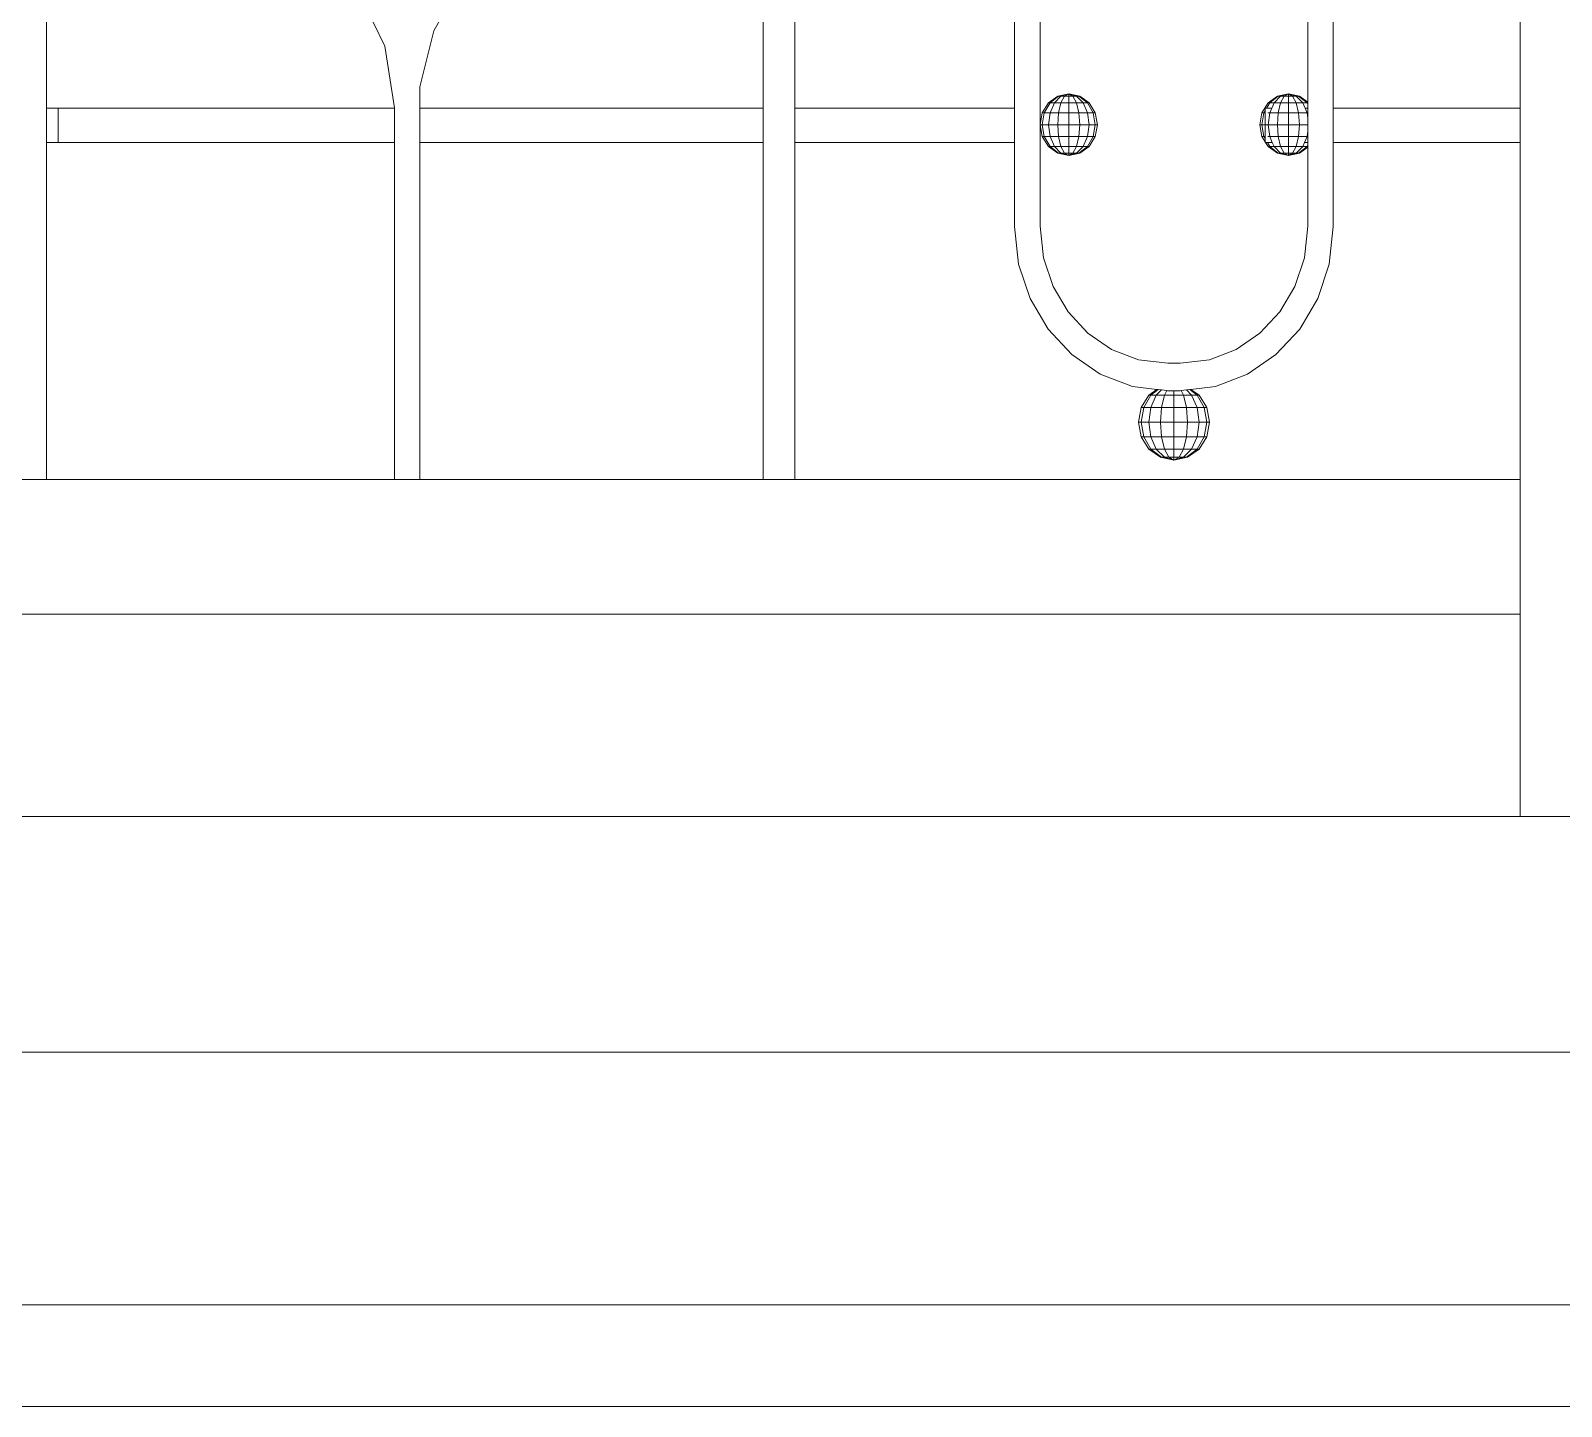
# Model space of a CAD drawing. Header units: millimetres. Extents: x 1832547 to 2001569, y -558009 to -417808.
# Drawn here: x 1951105.9 to 1951560.1, y -523748.7 to -523340.4 of the extents above; entities that cross this region are included whole.
import ezdxf

# ---------------------------------------------------------------- set-up
doc = ezdxf.new("R2010")
doc.units = ezdxf.units.MM
doc.header["$MEASUREMENT"] = 0
doc.linetypes.add('CENTER', pattern=[2, 1.25, -0.25, 0.25, -0.25])
for name, color, linetype, lineweight in [('CA.manh 08', 8, 'CONTINUOUS', 9), ('CA.thay 145', 145, 'CONTINUOUS', 18), ('CA.tim 67', 67, 'CENTER', 9), ('CA_manh 08', 8, 'CONTINUOUS', 9)]:
    doc.layers.add(name, color=color, linetype=linetype, lineweight=lineweight)

msp = doc.modelspace()

# ---------------------------------------------------------------- linework, layer by layer
at = {"layer": 'CA.manh 08'}
for points in [[(1959499.03, -523718.59), (1948689.75, -523718.59)], [(1959469.03, -523748.68), (1948719.75, -523748.7)]]:
    msp.add_lwpolyline(points, dxfattribs=at)
at = {"layer": 'CA.thay 145'}
msp.add_lwpolyline([(1959414.03, -523643.6), (1948754.75, -523643.59)], dxfattribs=at)
at = {"layer": 'CA.tim 67', "ltscale": 500}
msp.add_lwpolyline([(1963746.8, -523643.59), (1949633.52, -523643.59)], dxfattribs=at)
at = {"layer": 'CA_manh 08'}
for p, q in [((1951110.62, -522851.16), (1951110.62, -523363.43)), ((1951323.23, -523363.43), (1951323.23, -522851.16)), ((1951332.69, -522851.16), (1951332.69, -523363.43)), ((1951397.86, -523363.43), (1951397.86, -522851.16)), ((1951405.42, -522852.13), (1951405.42, -523368.32)), ((1951484.88, -523361.66), (1951484.88, -522851.77)), ((1951492.44, -522851.16), (1951492.44, -523363.43)), ((1951547.86, -523363.43), (1951547.86, -522851.16)), ((1951233.59, -523325.88), (1951225.54, -523340.5)), ((1951210.98, -523344.98), (1951203.39, -523329.19)), ((1951225.54, -523340.5), (1951221.39, -523357.12)), ((1951213.82, -523363.29), (1951210.98, -523344.98)), ((1951221.39, -523357.12), (1951221.39, -523363.43)), ((1951410.68, -523359.87), (1951413.94, -523359.17)), ((1951410.93, -523359.87), (1951413.94, -523359.17)), ((1951411.63, -523359.87), (1951413.94, -523359.17)), ((1951412.69, -523359.87), (1951413.94, -523359.17)), ((1951413.94, -523359.17), (1951413.94, -523359.87)), ((1951415.18, -523359.87), (1951413.94, -523359.17)), ((1951416.24, -523359.87), (1951413.94, -523359.17)), ((1951416.95, -523359.87), (1951413.94, -523359.17)), ((1951417.19, -523359.87), (1951413.94, -523359.17)), ((1951475.86, -523359.87), (1951479.12, -523359.17)), ((1951476.11, -523359.87), (1951479.12, -523359.17)), ((1951476.82, -523359.87), (1951479.12, -523359.17)), ((1951477.87, -523359.87), (1951479.12, -523359.17)), ((1951479.12, -523359.17), (1951479.12, -523359.87)), ((1951480.37, -523359.87), (1951479.12, -523359.17)), ((1951481.42, -523359.87), (1951479.12, -523359.17)), ((1951482.13, -523359.87), (1951479.12, -523359.17)), ((1951482.38, -523359.87), (1951479.12, -523359.17)), ((1951110.62, -523363.43), (1951114.04, -523363.43)), ((1951110.62, -523373.59), (1951110.62, -523363.43)), ((1951114.04, -523363.43), (1951114.04, -523373.59)), ((1951114.04, -523363.43), (1951213.82, -523363.43)), ((1951213.82, -523363.43), (1951213.82, -523363.29)), ((1951213.82, -523373.59), (1951213.82, -523363.43)), ((1951221.39, -523363.43), (1951323.23, -523363.43)), ((1951221.39, -523363.43), (1951221.39, -523373.59)), ((1951323.23, -523373.59), (1951323.23, -523363.43)), ((1951332.69, -523363.43), (1951397.86, -523363.43)), ((1951332.69, -523363.43), (1951332.69, -523373.59)), ((1951397.86, -523373.59), (1951397.86, -523363.43)), ((1951406.07, -523364.82), (1951407.92, -523361.85)), ((1951406.67, -523364.82), (1951408.38, -523361.85)), ((1951407.92, -523361.85), (1951410.68, -523359.87)), ((1951407.92, -523361.85), (1951408.38, -523361.85)), ((1951408.38, -523361.85), (1951410.93, -523359.87)), ((1951408.38, -523361.85), (1951409.68, -523361.85)), ((1951408.38, -523364.82), (1951409.68, -523361.85)), ((1951409.68, -523361.85), (1951411.63, -523359.87)), ((1951409.68, -523361.85), (1951411.63, -523361.85)), ((1951410.93, -523359.87), (1951410.68, -523359.87)), ((1951410.93, -523359.87), (1951411.63, -523359.87)), ((1951410.93, -523364.82), (1951411.63, -523361.85)), ((1951411.63, -523359.87), (1951412.69, -523359.87)), ((1951411.63, -523361.85), (1951412.69, -523359.87)), ((1951411.63, -523361.85), (1951413.94, -523361.85)), ((1951412.69, -523359.87), (1951413.94, -523359.87)), ((1951413.94, -523359.87), (1951415.18, -523359.87)), ((1951413.94, -523359.87), (1951413.94, -523361.85)), ((1951413.94, -523361.85), (1951416.24, -523361.85)), ((1951413.94, -523361.85), (1951413.94, -523364.82)), ((1951415.18, -523359.87), (1951416.24, -523359.87)), ((1951416.24, -523361.85), (1951415.18, -523359.87)), ((1951416.24, -523359.87), (1951416.95, -523359.87)), ((1951418.19, -523361.85), (1951416.24, -523359.87)), ((1951416.24, -523361.85), (1951418.19, -523361.85)), ((1951416.95, -523364.82), (1951416.24, -523361.85)), ((1951416.95, -523359.87), (1951417.19, -523359.87)), ((1951419.5, -523361.85), (1951416.95, -523359.87)), ((1951419.96, -523361.85), (1951417.19, -523359.87)), ((1951418.19, -523361.85), (1951419.5, -523361.85)), ((1951419.5, -523364.82), (1951418.19, -523361.85)), ((1951419.5, -523361.85), (1951419.96, -523361.85)), ((1951421.2, -523364.82), (1951419.5, -523361.85)), ((1951421.8, -523364.82), (1951419.96, -523361.85)), ((1951471.26, -523364.82), (1951473.1, -523361.85)), ((1951472.65, -523363.43), (1951472.26, -523363.43)), ((1951472.26, -523363.43), (1951472.26, -523364.11)), ((1951472.65, -523363.43), (1951473.56, -523361.85)), ((1951474.05, -523363.43), (1951472.65, -523363.43)), ((1951473.1, -523361.85), (1951475.86, -523359.87)), ((1951473.1, -523361.85), (1951473.56, -523361.85)), ((1951473.56, -523361.85), (1951476.11, -523359.87)), ((1951473.56, -523361.85), (1951474.86, -523361.85)), ((1951473.56, -523364.82), (1951474.86, -523361.85)), ((1951474.86, -523361.85), (1951476.82, -523359.87)), ((1951474.86, -523361.85), (1951476.82, -523361.85)), ((1951476.11, -523359.87), (1951475.86, -523359.87)), ((1951476.11, -523359.87), (1951476.82, -523359.87)), ((1951476.11, -523364.82), (1951476.82, -523361.85)), ((1951476.82, -523359.87), (1951477.87, -523359.87)), ((1951476.82, -523361.85), (1951477.87, -523359.87)), ((1951476.82, -523361.85), (1951479.12, -523361.85)), ((1951477.87, -523359.87), (1951479.12, -523359.87)), ((1951479.12, -523359.87), (1951480.37, -523359.87)), ((1951479.12, -523359.87), (1951479.12, -523361.85)), ((1951479.12, -523361.85), (1951481.42, -523361.85)), ((1951479.12, -523361.85), (1951479.12, -523364.82)), ((1951480.37, -523359.87), (1951481.42, -523359.87)), ((1951481.42, -523361.85), (1951480.37, -523359.87)), ((1951481.42, -523359.87), (1951482.13, -523359.87)), ((1951483.38, -523361.85), (1951481.42, -523359.87)), ((1951481.42, -523361.85), (1951483.38, -523361.85)), ((1951482.13, -523364.82), (1951481.42, -523361.85)), ((1951482.13, -523359.87), (1951482.38, -523359.87)), ((1951484.68, -523361.85), (1951482.13, -523359.87)), ((1951484.88, -523361.66), (1951482.38, -523359.87)), ((1951483.38, -523361.85), (1951484.68, -523361.85)), ((1951484.68, -523364.82), (1951483.38, -523361.85)), ((1951484.88, -523363.43), (1951484.19, -523363.43)), ((1951484.68, -523361.85), (1951484.88, -523361.85)), ((1951484.88, -523362.19), (1951484.68, -523361.85)), ((1951484.88, -523361.85), (1951484.88, -523361.66)), ((1951484.88, -523362.19), (1951484.88, -523361.85)), ((1951484.88, -523363.43), (1951484.88, -523362.19)), ((1951484.88, -523364.82), (1951484.88, -523363.43)), ((1951547.86, -523363.43), (1951492.44, -523363.43)), ((1951492.44, -523363.43), (1951492.44, -523373.59)), ((1951547.86, -523363.43), (1951547.86, -523373.59)), ((1951405.42, -523368.32), (1951406.07, -523364.82)), ((1951405.42, -523368.32), (1951406.07, -523368.32)), ((1951406.07, -523371.82), (1951405.42, -523368.32)), ((1951405.42, -523368.32), (1951405.42, -523398.46)), ((1951406.07, -523364.82), (1951406.67, -523364.82)), ((1951406.07, -523368.32), (1951406.67, -523364.82)), ((1951406.07, -523368.32), (1951407.92, -523368.32)), ((1951406.67, -523371.82), (1951406.07, -523368.32)), ((1951406.67, -523364.82), (1951408.38, -523364.82)), ((1951407.92, -523368.32), (1951408.38, -523364.82)), ((1951407.92, -523368.32), (1951410.68, -523368.32)), ((1951408.38, -523371.82), (1951407.92, -523368.32)), ((1951408.38, -523364.82), (1951410.93, -523364.82)), ((1951410.68, -523368.32), (1951410.93, -523364.82)), ((1951410.68, -523368.32), (1951413.94, -523368.32)), ((1951410.93, -523371.82), (1951410.68, -523368.32)), ((1951410.93, -523364.82), (1951413.94, -523364.82)), ((1951413.94, -523364.82), (1951416.95, -523364.82)), ((1951413.94, -523364.82), (1951413.94, -523368.32)), ((1951413.94, -523368.32), (1951417.19, -523368.32)), ((1951413.94, -523368.32), (1951413.94, -523371.82)), ((1951416.95, -523364.82), (1951419.5, -523364.82)), ((1951417.19, -523368.32), (1951416.95, -523364.82)), ((1951416.95, -523371.82), (1951417.19, -523368.32)), ((1951417.19, -523368.32), (1951419.96, -523368.32)), ((1951419.5, -523364.82), (1951421.2, -523364.82)), ((1951419.96, -523368.32), (1951419.5, -523364.82)), ((1951419.5, -523371.82), (1951419.96, -523368.32)), ((1951419.96, -523368.32), (1951421.8, -523368.32)), ((1951421.2, -523364.82), (1951421.8, -523364.82)), ((1951421.8, -523368.32), (1951421.2, -523364.82)), ((1951421.2, -523371.82), (1951421.8, -523368.32)), ((1951422.45, -523368.32), (1951421.8, -523364.82)), ((1951421.8, -523368.32), (1951422.45, -523368.32)), ((1951421.8, -523371.82), (1951422.45, -523368.32)), ((1951470.61, -523368.32), (1951471.26, -523364.82)), ((1951470.61, -523368.32), (1951471.26, -523368.32)), ((1951471.26, -523371.82), (1951470.61, -523368.32)), ((1951471.26, -523364.82), (1951471.86, -523364.82)), ((1951471.26, -523368.32), (1951471.86, -523364.82)), ((1951471.86, -523371.82), (1951471.26, -523368.32)), ((1951471.26, -523368.32), (1951472.27, -523368.32)), ((1951471.86, -523364.82), (1951472.26, -523364.11)), ((1951471.86, -523364.82), (1951472.26, -523364.82)), ((1951472.26, -523364.11), (1951472.26, -523364.82)), ((1951472.26, -523364.82), (1951472.27, -523368.32)), ((1951472.27, -523368.32), (1951472.26, -523371.82)), ((1951472.27, -523368.32), (1951473.1, -523368.32)), ((1951473.03, -523364.82), (1951473.56, -523364.82)), ((1951473.1, -523368.32), (1951473.56, -523364.82)), ((1951473.1, -523368.32), (1951475.86, -523368.32)), ((1951473.56, -523371.82), (1951473.1, -523368.32)), ((1951473.56, -523364.82), (1951476.11, -523364.82)), ((1951475.86, -523368.32), (1951476.11, -523364.82)), ((1951475.86, -523368.32), (1951479.12, -523368.32)), ((1951476.11, -523371.82), (1951475.86, -523368.32)), ((1951476.11, -523364.82), (1951479.12, -523364.82)), ((1951479.12, -523364.82), (1951482.13, -523364.82)), ((1951479.12, -523364.82), (1951479.12, -523368.32)), ((1951479.12, -523368.32), (1951482.38, -523368.32)), ((1951479.12, -523368.32), (1951479.12, -523371.82)), ((1951482.13, -523364.82), (1951484.68, -523364.82)), ((1951482.38, -523368.32), (1951482.13, -523364.82)), ((1951482.13, -523371.82), (1951482.38, -523368.32)), ((1951482.38, -523368.32), (1951484.88, -523368.32)), ((1951484.68, -523364.82), (1951484.88, -523364.82)), ((1951484.88, -523366.29), (1951484.68, -523364.82)), ((1951484.88, -523366.29), (1951484.88, -523364.82)), ((1951484.88, -523368.32), (1951484.88, -523366.29)), ((1951484.88, -523370.35), (1951484.88, -523368.32)), ((1951406.07, -523371.82), (1951406.67, -523371.82)), ((1951407.92, -523374.78), (1951406.07, -523371.82)), ((1951406.67, -523371.82), (1951408.38, -523371.82)), ((1951408.38, -523374.78), (1951406.67, -523371.82)), ((1951408.38, -523371.82), (1951410.93, -523371.82)), ((1951409.68, -523374.78), (1951408.38, -523371.82)), ((1951410.93, -523371.82), (1951413.94, -523371.82)), ((1951411.63, -523374.78), (1951410.93, -523371.82)), ((1951413.94, -523371.82), (1951416.95, -523371.82)), ((1951413.94, -523371.82), (1951413.94, -523374.78)), ((1951416.24, -523374.78), (1951416.95, -523371.82)), ((1951416.95, -523371.82), (1951419.5, -523371.82)), ((1951418.19, -523374.78), (1951419.5, -523371.82)), ((1951419.5, -523371.82), (1951421.2, -523371.82)), ((1951419.5, -523374.78), (1951421.2, -523371.82)), ((1951419.96, -523374.78), (1951421.8, -523371.82)), ((1951421.2, -523371.82), (1951421.8, -523371.82)), ((1951471.26, -523371.82), (1951471.86, -523371.82)), ((1951472.26, -523373.43), (1951471.26, -523371.82)), ((1951471.86, -523371.82), (1951472.26, -523371.82)), ((1951472.26, -523372.53), (1951471.86, -523371.82)), ((1951472.26, -523371.82), (1951472.26, -523372.53)), ((1951472.26, -523372.53), (1951472.26, -523373.43)), ((1951473.03, -523371.82), (1951473.56, -523371.82)), ((1951473.56, -523371.82), (1951476.11, -523371.82)), ((1951474.33, -523373.59), (1951473.56, -523371.82)), ((1951476.11, -523371.82), (1951479.12, -523371.82)), ((1951476.82, -523374.78), (1951476.11, -523371.82)), ((1951479.12, -523371.82), (1951482.13, -523371.82)), ((1951479.12, -523371.82), (1951479.12, -523374.78)), ((1951481.42, -523374.78), (1951482.13, -523371.82)), ((1951482.13, -523371.82), (1951484.68, -523371.82)), ((1951483.93, -523373.59), (1951484.68, -523371.82)), ((1951484.68, -523371.82), (1951484.88, -523370.35)), ((1951484.68, -523371.82), (1951484.88, -523371.82)), ((1951484.88, -523371.82), (1951484.88, -523370.35)), ((1951484.88, -523373.59), (1951484.88, -523371.82)), ((1951114.04, -523373.59), (1951110.62, -523373.59)), ((1951110.62, -523373.59), (1951110.62, -523473.59)), ((1951213.82, -523373.59), (1951114.04, -523373.59)), ((1951213.82, -523473.59), (1951213.82, -523373.59)), ((1951323.23, -523373.59), (1951221.39, -523373.59)), ((1951221.39, -523473.59), (1951221.39, -523373.59)), ((1951323.23, -523473.59), (1951323.23, -523373.59)), ((1951397.86, -523373.59), (1951332.69, -523373.59)), ((1951332.69, -523373.59), (1951332.69, -523473.59)), ((1951397.86, -523398.49), (1951397.86, -523373.59)), ((1951408.38, -523374.78), (1951407.92, -523374.78)), ((1951410.68, -523376.77), (1951407.92, -523374.78)), ((1951408.38, -523374.78), (1951409.68, -523374.78)), ((1951410.93, -523376.77), (1951408.38, -523374.78)), ((1951409.68, -523374.78), (1951411.63, -523374.78)), ((1951411.63, -523376.77), (1951409.68, -523374.78)), ((1951410.68, -523376.77), (1951410.93, -523376.77)), ((1951413.94, -523377.46), (1951410.68, -523376.77)), ((1951410.93, -523376.77), (1951411.63, -523376.77)), ((1951413.94, -523377.46), (1951410.93, -523376.77)), ((1951411.63, -523374.78), (1951413.94, -523374.78)), ((1951412.69, -523376.77), (1951411.63, -523374.78)), ((1951411.63, -523376.77), (1951412.69, -523376.77)), ((1951413.94, -523377.46), (1951411.63, -523376.77)), ((1951412.69, -523376.77), (1951413.94, -523376.77)), ((1951413.94, -523377.46), (1951412.69, -523376.77)), ((1951413.94, -523374.78), (1951416.24, -523374.78)), ((1951413.94, -523374.78), (1951413.94, -523376.77)), ((1951413.94, -523376.77), (1951415.18, -523376.77)), ((1951413.94, -523377.46), (1951415.18, -523376.77)), ((1951413.94, -523376.77), (1951413.94, -523377.46)), ((1951413.94, -523377.46), (1951416.24, -523376.77)), ((1951413.94, -523377.46), (1951416.95, -523376.77)), ((1951413.94, -523377.46), (1951417.19, -523376.77)), ((1951415.18, -523376.77), (1951416.24, -523374.78)), ((1951415.18, -523376.77), (1951416.24, -523376.77)), ((1951416.24, -523374.78), (1951418.19, -523374.78)), ((1951416.24, -523376.77), (1951418.19, -523374.78)), ((1951416.24, -523376.77), (1951416.95, -523376.77)), ((1951416.95, -523376.77), (1951419.5, -523374.78)), ((1951416.95, -523376.77), (1951417.19, -523376.77)), ((1951417.19, -523376.77), (1951419.96, -523374.78)), ((1951418.19, -523374.78), (1951419.5, -523374.78)), ((1951419.5, -523374.78), (1951419.96, -523374.78)), ((1951472.26, -523373.59), (1951472.26, -523373.43)), ((1951472.36, -523373.59), (1951472.26, -523373.59)), ((1951473.1, -523374.78), (1951472.36, -523373.59)), ((1951472.36, -523373.59), (1951472.87, -523373.59)), ((1951473.56, -523374.78), (1951472.87, -523373.59)), ((1951472.87, -523373.59), (1951474.33, -523373.59)), ((1951473.56, -523374.78), (1951473.1, -523374.78)), ((1951475.86, -523376.77), (1951473.1, -523374.78)), ((1951473.56, -523374.78), (1951474.86, -523374.78)), ((1951476.11, -523376.77), (1951473.56, -523374.78)), ((1951474.86, -523374.78), (1951474.33, -523373.59)), ((1951474.86, -523374.78), (1951476.82, -523374.78)), ((1951476.82, -523376.77), (1951474.86, -523374.78)), ((1951475.86, -523376.77), (1951476.11, -523376.77)), ((1951479.12, -523377.46), (1951475.86, -523376.77)), ((1951476.11, -523376.77), (1951476.82, -523376.77)), ((1951479.12, -523377.46), (1951476.11, -523376.77)), ((1951476.82, -523374.78), (1951479.12, -523374.78)), ((1951477.87, -523376.77), (1951476.82, -523374.78)), ((1951476.82, -523376.77), (1951477.87, -523376.77)), ((1951479.12, -523377.46), (1951476.82, -523376.77)), ((1951477.87, -523376.77), (1951479.12, -523376.77)), ((1951479.12, -523377.46), (1951477.87, -523376.77)), ((1951479.12, -523374.78), (1951481.42, -523374.78)), ((1951479.12, -523374.78), (1951479.12, -523376.77)), ((1951479.12, -523376.77), (1951480.37, -523376.77)), ((1951479.12, -523377.46), (1951480.37, -523376.77)), ((1951479.12, -523376.77), (1951479.12, -523377.46)), ((1951479.12, -523377.46), (1951481.42, -523376.77)), ((1951479.12, -523377.46), (1951482.13, -523376.77)), ((1951479.12, -523377.46), (1951482.38, -523376.77)), ((1951480.37, -523376.77), (1951481.42, -523374.78)), ((1951480.37, -523376.77), (1951481.42, -523376.77)), ((1951481.42, -523374.78), (1951483.38, -523374.78)), ((1951481.42, -523376.77), (1951483.38, -523374.78)), ((1951481.42, -523376.77), (1951482.13, -523376.77)), ((1951482.13, -523376.77), (1951484.68, -523374.78)), ((1951482.13, -523376.77), (1951482.38, -523376.77)), ((1951482.38, -523376.77), (1951484.88, -523374.97)), ((1951483.38, -523374.78), (1951483.93, -523373.59)), ((1951483.38, -523374.78), (1951484.68, -523374.78)), ((1951483.93, -523373.59), (1951484.88, -523373.59)), ((1951484.68, -523374.78), (1951484.88, -523374.45)), ((1951484.68, -523374.78), (1951484.88, -523374.78)), ((1951484.88, -523374.45), (1951484.88, -523373.59)), ((1951484.88, -523374.78), (1951484.88, -523374.45)), ((1951484.88, -523374.97), (1951484.88, -523374.78)), ((1951484.88, -523398.46), (1951484.88, -523374.97)), ((1951492.44, -523373.59), (1951547.86, -523373.59)), ((1951492.44, -523373.59), (1951492.44, -523398.49)), ((1951547.86, -523473.59), (1951547.86, -523373.59)), ((1951399.06, -523409.67), (1951397.86, -523398.49)), ((1951405.42, -523398.46), (1951406.42, -523407.78)), ((1951483.87, -523407.78), (1951484.88, -523398.46)), ((1951492.44, -523398.49), (1951491.24, -523409.67)), ((1951406.42, -523407.78), (1951409.28, -523416.34)), ((1951481.02, -523416.34), (1951483.87, -523407.78)), ((1951402.48, -523419.93), (1951399.06, -523409.67)), ((1951491.24, -523409.67), (1951487.82, -523419.93)), ((1951409.28, -523416.34), (1951413.75, -523423.89)), ((1951476.55, -523423.89), (1951481.02, -523416.34)), ((1951407.84, -523428.99), (1951402.48, -523419.93)), ((1951487.82, -523419.93), (1951482.46, -523428.99)), ((1951413.75, -523423.89), (1951419.61, -523430.19)), ((1951470.68, -523430.19), (1951476.55, -523423.89)), ((1951414.87, -523436.54), (1951407.84, -523428.99)), ((1951419.61, -523430.19), (1951426.64, -523435)), ((1951463.65, -523435), (1951470.68, -523430.19)), ((1951482.46, -523428.99), (1951475.43, -523436.54)), ((1951423.3, -523442.3), (1951414.87, -523436.54)), ((1951426.64, -523435), (1951434.61, -523438.06)), ((1951455.69, -523438.06), (1951463.65, -523435)), ((1951475.43, -523436.54), (1951467, -523442.3)), ((1951434.61, -523438.06), (1951443.29, -523439.13)), ((1951443.29, -523439.13), (1951447.01, -523439.13)), ((1951447.01, -523439.13), (1951455.69, -523438.06)), ((1951432.86, -523445.97), (1951423.3, -523442.3)), ((1951467, -523442.3), (1951457.44, -523445.97)), ((1951440.12, -523446.87), (1951432.86, -523445.97)), ((1951435.44, -523452.26), (1951437.72, -523448.6)), ((1951436.18, -523452.26), (1951438.29, -523448.6)), ((1951437.72, -523448.6), (1951440.12, -523446.87)), ((1951437.72, -523448.6), (1951438.29, -523448.6)), ((1951438.29, -523448.6), (1951440.45, -523446.91)), ((1951438.29, -523448.6), (1951439.9, -523448.6)), ((1951438.29, -523452.26), (1951439.9, -523448.6)), ((1951439.9, -523448.6), (1951441.44, -523447.04)), ((1951439.9, -523448.6), (1951442.31, -523448.6)), ((1951440.45, -523446.91), (1951440.12, -523446.87)), ((1951441.44, -523447.04), (1951440.45, -523446.91)), ((1951443.04, -523447.23), (1951441.44, -523447.04)), ((1951441.44, -523452.26), (1951442.31, -523448.6)), ((1951442.31, -523448.6), (1951443.04, -523447.23)), ((1951442.31, -523448.6), (1951445.15, -523448.6)), ((1951443.26, -523447.26), (1951443.04, -523447.23)), ((1951445.15, -523447.26), (1951443.26, -523447.26)), ((1951445.15, -523447.26), (1951445.15, -523448.6)), ((1951447.04, -523447.26), (1951445.15, -523447.26)), ((1951445.15, -523448.6), (1951448, -523448.6)), ((1951445.15, -523448.6), (1951445.15, -523452.26)), ((1951447.27, -523447.23), (1951447.04, -523447.26)), ((1951448.87, -523447.03), (1951447.27, -523447.23)), ((1951448, -523448.6), (1951447.27, -523447.23)), ((1951448, -523448.6), (1951450.41, -523448.6)), ((1951448.87, -523452.26), (1951448, -523448.6)), ((1951449.86, -523446.91), (1951448.87, -523447.03)), ((1951450.41, -523448.6), (1951448.87, -523447.03)), ((1951450.19, -523446.87), (1951449.86, -523446.91)), ((1951452.02, -523448.6), (1951449.86, -523446.91)), ((1951457.44, -523445.97), (1951450.19, -523446.87)), ((1951452.59, -523448.6), (1951450.19, -523446.87)), ((1951450.41, -523448.6), (1951452.02, -523448.6)), ((1951452.02, -523452.26), (1951450.41, -523448.6)), ((1951452.02, -523448.6), (1951452.59, -523448.6)), ((1951454.13, -523452.26), (1951452.02, -523448.6)), ((1951454.87, -523452.26), (1951452.59, -523448.6)), ((1951434.64, -523456.58), (1951435.44, -523452.26)), ((1951435.44, -523452.26), (1951436.18, -523452.26)), ((1951435.44, -523456.58), (1951436.18, -523452.26)), ((1951436.18, -523452.26), (1951438.29, -523452.26)), ((1951437.72, -523456.58), (1951438.29, -523452.26)), ((1951438.29, -523452.26), (1951441.44, -523452.26)), ((1951441.13, -523456.58), (1951441.44, -523452.26)), ((1951441.44, -523452.26), (1951445.15, -523452.26)), ((1951445.15, -523452.26), (1951448.87, -523452.26)), ((1951445.15, -523452.26), (1951445.15, -523456.58)), ((1951448.87, -523452.26), (1951452.02, -523452.26)), ((1951449.18, -523456.58), (1951448.87, -523452.26)), ((1951452.02, -523452.26), (1951454.13, -523452.26)), ((1951452.59, -523456.58), (1951452.02, -523452.26)), ((1951454.13, -523452.26), (1951454.87, -523452.26)), ((1951454.87, -523456.58), (1951454.13, -523452.26)), ((1951455.67, -523456.58), (1951454.87, -523452.26)), ((1951434.64, -523456.58), (1951435.44, -523456.58)), ((1951435.44, -523460.91), (1951434.64, -523456.58)), ((1951435.44, -523456.58), (1951437.72, -523456.58)), ((1951436.18, -523460.91), (1951435.44, -523456.58)), ((1951437.72, -523456.58), (1951441.13, -523456.58)), ((1951438.29, -523460.91), (1951437.72, -523456.58)), ((1951441.13, -523456.58), (1951445.15, -523456.58)), ((1951441.44, -523460.91), (1951441.13, -523456.58)), ((1951445.15, -523456.58), (1951449.18, -523456.58)), ((1951445.15, -523456.58), (1951445.15, -523460.91)), ((1951448.87, -523460.91), (1951449.18, -523456.58)), ((1951449.18, -523456.58), (1951452.59, -523456.58)), ((1951452.02, -523460.91), (1951452.59, -523456.58)), ((1951452.59, -523456.58), (1951454.87, -523456.58)), ((1951454.13, -523460.91), (1951454.87, -523456.58)), ((1951454.87, -523456.58), (1951455.67, -523456.58)), ((1951454.87, -523460.91), (1951455.67, -523456.58)), ((1951435.44, -523460.91), (1951436.18, -523460.91)), ((1951437.72, -523464.57), (1951435.44, -523460.91)), ((1951436.18, -523460.91), (1951438.29, -523460.91)), ((1951438.29, -523464.57), (1951436.18, -523460.91)), ((1951438.29, -523460.91), (1951441.44, -523460.91)), ((1951439.9, -523464.57), (1951438.29, -523460.91)), ((1951441.44, -523460.91), (1951445.15, -523460.91)), ((1951442.31, -523464.57), (1951441.44, -523460.91)), ((1951445.15, -523460.91), (1951448.87, -523460.91)), ((1951445.15, -523460.91), (1951445.15, -523464.57)), ((1951448, -523464.57), (1951448.87, -523460.91)), ((1951448.87, -523460.91), (1951452.02, -523460.91)), ((1951450.41, -523464.57), (1951452.02, -523460.91)), ((1951452.02, -523460.91), (1951454.13, -523460.91)), ((1951452.02, -523464.57), (1951454.13, -523460.91)), ((1951452.59, -523464.57), (1951454.87, -523460.91)), ((1951454.13, -523460.91), (1951454.87, -523460.91)), ((1951438.29, -523464.57), (1951437.72, -523464.57)), ((1951441.13, -523467.02), (1951437.72, -523464.57)), ((1951438.29, -523464.57), (1951439.9, -523464.57)), ((1951441.44, -523467.02), (1951438.29, -523464.57)), ((1951439.9, -523464.57), (1951442.31, -523464.57)), ((1951442.31, -523467.02), (1951439.9, -523464.57)), ((1951441.13, -523467.02), (1951441.44, -523467.02)), ((1951445.15, -523467.88), (1951441.13, -523467.02)), ((1951441.44, -523467.02), (1951442.31, -523467.02)), ((1951445.15, -523467.88), (1951441.44, -523467.02)), ((1951442.31, -523464.57), (1951445.15, -523464.57)), ((1951443.61, -523467.02), (1951442.31, -523464.57)), ((1951442.31, -523467.02), (1951443.61, -523467.02)), ((1951445.15, -523467.88), (1951442.31, -523467.02)), ((1951443.61, -523467.02), (1951445.15, -523467.02)), ((1951445.15, -523467.88), (1951443.61, -523467.02)), ((1951445.15, -523464.57), (1951448, -523464.57)), ((1951445.15, -523464.57), (1951445.15, -523467.02)), ((1951445.15, -523467.02), (1951446.69, -523467.02)), ((1951445.15, -523467.88), (1951446.69, -523467.02)), ((1951445.15, -523467.02), (1951445.15, -523467.88)), ((1951445.15, -523467.88), (1951448, -523467.02)), ((1951445.15, -523467.88), (1951448.87, -523467.02)), ((1951445.15, -523467.88), (1951449.18, -523467.02)), ((1951446.69, -523467.02), (1951448, -523464.57)), ((1951446.69, -523467.02), (1951448, -523467.02)), ((1951448, -523464.57), (1951450.41, -523464.57)), ((1951448, -523467.02), (1951450.41, -523464.57)), ((1951448, -523467.02), (1951448.87, -523467.02)), ((1951448.87, -523467.02), (1951452.02, -523464.57)), ((1951448.87, -523467.02), (1951449.18, -523467.02)), ((1951449.18, -523467.02), (1951452.59, -523464.57)), ((1951450.41, -523464.57), (1951452.02, -523464.57)), ((1951452.02, -523464.57), (1951452.59, -523464.57)), ((1951101.16, -523473.59), (1951110.62, -523473.59)), ((1951110.62, -523473.59), (1951213.82, -523473.59)), ((1951213.82, -523473.59), (1951221.39, -523473.59)), ((1951221.39, -523473.59), (1951323.23, -523473.59)), ((1951323.23, -523473.59), (1951332.69, -523473.59)), ((1951332.69, -523473.59), (1951547.86, -523473.59)), ((1951547.86, -523473.59), (1951547.86, -523513.59)), ((1951547.86, -523513.59), (1950873.61, -523513.59)), ((1951547.86, -523573.59), (1951547.86, -523513.59)), ((1950849.1, -523573.59), (1953667.69, -523573.59)), ((1950873.61, -523573.59), (1951547.86, -523573.59)), ((1954524.65, -523643.59), (1949274.75, -523643.59))]:
    msp.add_line(p, q, dxfattribs=at)

doc.saveas('drawing.dxf')
